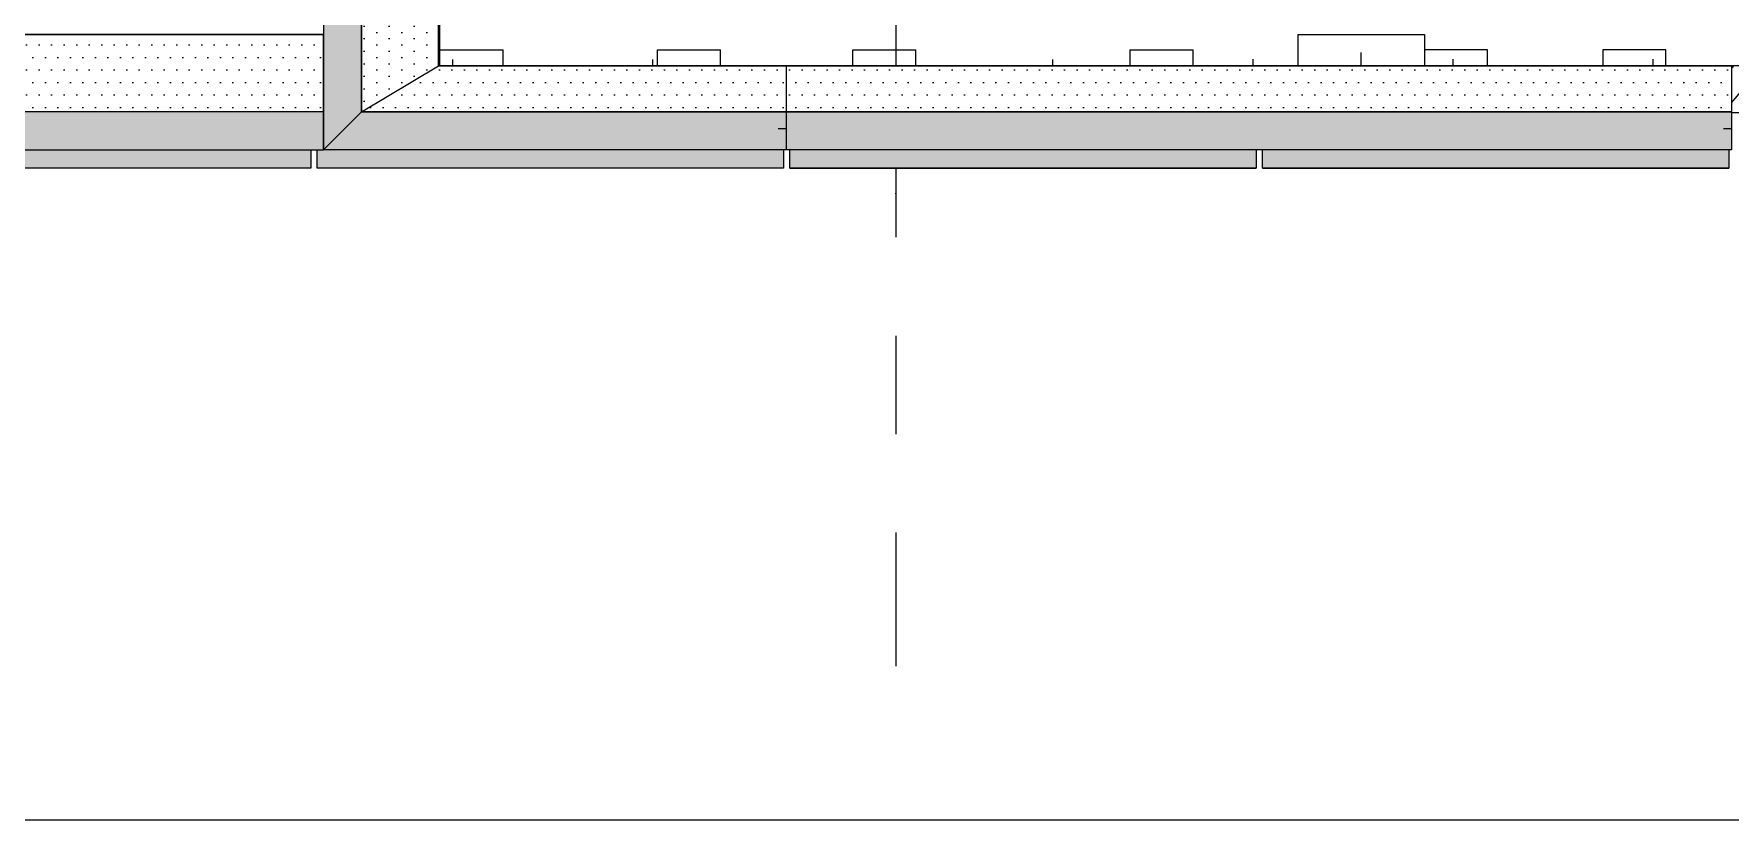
# Model space of a CAD drawing. Header units: millimetres. Extents: x 652937 to 1670132, y 1473552 to 2851037.
# Drawn here: x 707492 to 712875, y 1474709 to 1477204 of the extents above; entities that cross this region are included whole.
import ezdxf
from ezdxf.enums import TextEntityAlignment as Align

# ---------------------------------------------------------------- set-up
doc = ezdxf.new("R2010")
doc.units = ezdxf.units.MM
doc.set_wipeout_variables(frame=1)
doc.linetypes.add('HIDDEN', pattern=[0.375, 0.25, -0.125])
doc.linetypes.add('TA_GL_005.00000', pattern=[13.75, 5, -1.25, 1.25, -1.25, 5])
for name, color, linetype in [('000 - 0_SYM_DWG_GRID-BUBBLE_MAIN_COLOR_1', 7, 'Continuous'), ('000 - 0_SYM_DWG_GRIDLINE_MAIN_COLOR_251', 7, 'Continuous'), ('000 - CONCRETE_COL_HATCH_', 7, 'Continuous'), ('000 - CONCRETE_COL_MAIN_COLOR_1', 7, 'Continuous'), ('000 - CONCRETE_COL_WIPEOUT_', 7, 'Continuous'), ('000 - CONCRETE_WALL_MAIN_COLOR_4', 7, 'Continuous'), ('000 - EXISTING_PRECAST_MAIN_COLOR_1', 7, 'Continuous'), ('010 - ASPG_FLASHING_HATCH_', 7, 'Continuous'), ('010 - ASPG_FLASHING_MAIN_COLOR_2', 7, 'Continuous'), ('010 - ASPG_FLASHING_MAIN_COLOR_4', 7, 'Continuous'), ('010 - ASPG_FLASHING_WIPEOUT_', 7, 'Continuous'), ('010 - ASPG_FLASING_WIPEOUT_', 7, 'Continuous'), ('TEXT', 7, 'Continuous')]:
    doc.layers.add(name, color=color, linetype=linetype)
for name, color, linetype, lineweight in [('A-FLOR-E', 7, 'Continuous', 9), ('A-WALL', 7, 'Continuous', 25), ('Part', 7, 'Continuous', 0), ('S-230-A-FLOOR', 7, 'Continuous', 9)]:
    doc.layers.add(name, color=color, linetype=linetype, lineweight=lineweight)
doc.styles.add('Arial', font='arial.ttf')
doc.styles.add('TA', font='', dxfattribs={"height": 4.5})
doc.styles.get('TA').set_extended_font_data('Cordia New')
pattern_1 = [(0, (0, 0), (3.96875, 7.9375), [0, -7.9375])]
pattern_2 = [(0, (0, 0), (19.84375, 39.6875), [0, -39.6875])]

# ---------------------------------------------------------------- blocks, each defined once
blk = doc.blocks.new('A$C0a204f6e')
at = {"layer": 'Defpoints', "color": 7}
blk.add_lwpolyline([(775, 0), (0, 0), (0, 443.999987), (775, 443.999987)], close=True, dxfattribs=at)
blk = doc.blocks.new('C25')
at = {"layer": 'S-230-A-FLOOR', "color": 7}
for p, q in [((0, 0.0686), (0, -0.0686)), ((-0.0686, 0), (0.0686, 0))]:
    blk.add_line(p, q, dxfattribs=at)
at = {"layer": 'S-230-A-FLOOR', "color": 7, "linetype": 'HIDDEN', "ltscale": 5}
blk.add_lwpolyline([(0.125, 0.2), (0.125, -0.2), (-0.125, -0.2), (-0.125, 0.2)], close=True, dxfattribs=at)
blk = doc.blocks.new('*U9146')
at = {"layer": '000 - 0_SYM_DWG_GRIDLINE_MAIN_COLOR_251', "color": 7, "linetype": 'ByBlock', "ltscale": 5}
blk.add_line((30, 0), (-372.23, 0), dxfattribs=at)
at = {"layer": '000 - 0_SYM_DWG_GRIDLINE_MAIN_COLOR_251', "color": 7}
blk.add_point((-342.23, 0), dxfattribs=at)
at = {"color": 7, "style": 'TA', "flags": 1}
blk.add_attdef('LOCATION', (6, -6), '', height=4.5, rotation=270, dxfattribs=at)
at = {"layer": '000 - 0_SYM_DWG_GRID-BUBBLE_MAIN_COLOR_1', "color": 7, "style": 'Arial'}
blk.add_attdef('GRID-HEAD', text='', height=4, rotation=270, dxfattribs=at).set_placement((56.87, 0), align=Align.MIDDLE_CENTER)
blk = doc.blocks.new('W-1-PP18-ST_ENT3_REV02_20260413-040446_PP18_ENT_3_Y_DIMS')
at = {"layer": '000 - 0_SYM_DWG_GRIDLINE_MAIN_COLOR_251', "color": 7, "linetype": 'TA_GL_005.00000', "xscale": 50.00000000000017, "yscale": 50.00000000000017, "zscale": 50.00000000000017, "rotation": 90}
blk.add_blockref('*U9146', (9900, 1155.8), dxfattribs=at)
blk = doc.blocks.new('*U8332')
at = {"color": 7}
blk.add_wipeout([(125, 200), (125, -200), (-125, -200), (-125, 200)], dxfattribs=at).dxf.layer = '000 - CONCRETE_COL_WIPEOUT_'
at = {"layer": '000 - CONCRETE_COL_HATCH_'}
h = blk.add_hatch(dxfattribs=at)
h.set_pattern_fill('AR-CONC', scale=0.05, style=0)
h.paths.add_polyline_path([(-125, -200), (-125, 200), (125, 200), (125, -200)])
at = {"layer": '000 - CONCRETE_COL_MAIN_COLOR_1', "color": 7}
blk.add_lwpolyline([(-125, -200), (-125, 200), (125, 200), (125, -200), (-125, -200)], close=True, dxfattribs=at)
blk = doc.blocks.new('*U8398')
at = {"color": 7}
blk.add_wipeout([(740, 75), (740, -75), (-740, -75), (-740, 75)], dxfattribs=at).dxf.layer = '000 - CONCRETE_COL_WIPEOUT_'
at = {"layer": '000 - CONCRETE_COL_HATCH_'}
h = blk.add_hatch(dxfattribs=at)
h.set_pattern_fill('AR-CONC', scale=0.05, style=0)
h.paths.add_polyline_path([(-740, -75), (-740, 75), (740, 75), (740, -75)])
at = {"layer": '000 - CONCRETE_WALL_MAIN_COLOR_4', "color": 7}
blk.add_lwpolyline([(-740, -75), (-740, 75), (740, 75), (740, -75), (-740, -75)], close=True, dxfattribs=at)
blk = doc.blocks.new('*U8395')
at = {"color": 7}
blk.add_wipeout([(740, 75), (740, -75), (-740, -75), (-740, 75)], dxfattribs=at).dxf.layer = '000 - CONCRETE_COL_WIPEOUT_'
at = {"layer": '000 - CONCRETE_COL_HATCH_'}
h = blk.add_hatch(dxfattribs=at)
h.set_pattern_fill('AR-CONC', scale=0.05, style=0)
h.paths.add_polyline_path([(-740, -75), (-740, 75), (740, 75), (740, -75)])
at = {"layer": '000 - CONCRETE_WALL_MAIN_COLOR_4', "color": 7}
blk.add_lwpolyline([(-740, -75), (-740, 75), (740, 75), (740, -75), (-740, -75)], close=True, dxfattribs=at)
blk = doc.blocks.new('W-1-PP18-ST_ENT3_REV02_20260413-050421_PP18_ENT3_MAIN_PLAN')
at = {"layer": 'A-FLOR-E'}
h = blk.add_hatch(dxfattribs=at)
h.set_pattern_fill('CROSS', scale=50, angle=210.769)
h.set_pattern_definition([(90.0083, (9903.9, -26817.58), (-317.546, 317.454), [158.75, -476.25]), (180.0083, (9983.25, -26738.2), (-317.454, -317.546), [158.75, -476.25])])
h.paths.add_polyline_path([(10552.8, -11720.1), (10552.7, -10920), (11302.5, -10919.9), (11302.6, -11720)], flags=16)
h.paths.add_polyline_path([(18712.4, -10369.2), (18712.7, -10275.1), (20062.2, -10275), (20062.2, -7304.8), (20062.2, 1006.5), (8350.2, 1013.8), (8352.6, -15559), (13097.4, -15549.9), (13097.4, -10370)])
at = {"layer": 'TEXT'}
h = blk.add_hatch(dxfattribs=at)
h.set_pattern_fill('ANSI34', scale=21.831008, angle=305.769)
h.set_pattern_definition([(230.0083, (16484.82, -22407.65), (318.622, -267.277), []), (230.0083, (16387.17, -22416.2), (318.622, -267.277), []), (230.0083, (16289.52, -22424.77), (318.622, -267.277), []), (230.0083, (16191.87, -22433.32), (318.622, -267.277), [])])
h.paths.add_polyline_path([(8351.9, -15550.1), (8350.2, 1004.8), (20060.2, 1006.6), (20061.9, -15548.3)], flags=16)
h.paths.add_polyline_path([(8201.9, -15700.1), (8201.1, 1155.7), (20210.7, 1155.9), (20211.5, -15699.8)])
at = {"layer": '000 - EXISTING_PRECAST_MAIN_COLOR_1', "color": 7, "linetype": 'HIDDEN', "lineweight": 0, "ltscale": 8}
for p, q in [((7843.7, -15500), (7643.7, -15500)), ((7643.7, -15500), (7643.7, -15700)), ((7843.7, -15700), (7843.7, -15500)), ((8453.7, -15500), (8653.7, -15500)), ((8453.7, -15700), (8453.7, -15500)), ((8653.7, -15700), (8653.7, -15500)), ((9143.7, -15500), (9343.7, -15500)), ((9143.7, -15700), (9143.7, -15500)), ((9343.7, -15700), (9343.7, -15500)), ((9763.7, -15500), (9963.7, -15500)), ((9763.7, -15700), (9763.7, -15500)), ((9963.7, -15700), (9963.7, -15500)), ((10643.7, -15500), (10843.7, -15500)), ((10643.7, -15700), (10643.7, -15500)), ((10843.7, -15700), (10843.7, -15500)), ((11777.6, -15500), (11577.6, -15500)), ((11577.6, -15500), (11577.6, -15700)), ((11777.6, -15700), (11777.6, -15500)), ((12343.7, -15500), (12143.7, -15500)), ((12143.7, -15500), (12143.7, -15700)), ((12343.7, -15700), (12343.7, -15500)), ((7768.7, -15585), (7718.7, -15585)), ((7718.7, -15585), (7718.7, -15725)), ((7723.7, -15585), (7723.7, -15725)), ((7768.7, -15585), (7768.7, -15725)), ((8528.7, -15585), (8578.7, -15585)), ((8528.7, -15585), (8528.7, -15725)), ((8533.7, -15725), (8533.7, -15585)), ((8578.7, -15725), (8578.7, -15585)), ((9218.7, -15585), (9268.7, -15585)), ((9218.7, -15585), (9218.7, -15725)), ((9223.7, -15725), (9223.7, -15585)), ((9268.7, -15725), (9268.7, -15585)), ((9838.7, -15585), (9888.7, -15585)), ((9838.7, -15585), (9838.7, -15725)), ((9843.7, -15725), (9843.7, -15585)), ((9888.7, -15725), (9888.7, -15585)), ((10718.7, -15585), (10768.7, -15585)), ((10718.7, -15585), (10718.7, -15725)), ((10723.7, -15725), (10723.7, -15585)), ((10768.7, -15725), (10768.7, -15585)), ((11702.6, -15585), (11652.6, -15585)), ((11652.6, -15585), (11652.6, -15725)), ((11657.6, -15585), (11657.6, -15725)), ((11702.6, -15585), (11702.6, -15725)), ((12268.7, -15585), (12218.7, -15585)), ((12218.7, -15585), (12218.7, -15725)), ((12223.7, -15585), (12223.7, -15725)), ((12268.7, -15585), (12268.7, -15725)), ((7643.7, -15700), (7843.7, -15700)), ((8453.7, -15700), (8528.7, -15700)), ((8528.7, -15700), (8578.7, -15700)), ((8578.7, -15700), (8653.7, -15700)), ((9143.7, -15700), (9218.7, -15700)), ((9218.7, -15700), (9268.7, -15700)), ((9268.7, -15700), (9343.7, -15700)), ((9763.7, -15700), (9838.7, -15700)), ((9838.7, -15700), (9888.7, -15700)), ((9888.7, -15700), (9963.7, -15700)), ((10643.7, -15700), (10718.7, -15700)), ((10718.7, -15700), (10768.7, -15700)), ((10768.7, -15700), (10843.7, -15700)), ((11577.6, -15700), (11777.6, -15700)), ((12143.7, -15700), (12343.7, -15700)), ((7643.7, -15735), (7643.7, -15725)), ((7643.7, -15725), (7843.7, -15725)), ((7643.7, -15735), (7843.7, -15735)), ((7768.7, -15725), (7718.7, -15725)), ((7843.7, -15735), (7843.7, -15725)), ((8063.7, -15725), (9543.7, -15725)), ((8063.7, -15875), (8063.7, -15725)), ((8453.7, -15725), (8453.7, -15725)), ((8453.7, -15735), (8453.7, -15725)), ((8453.7, -15725), (8653.7, -15725)), ((8453.7, -15735), (8653.7, -15735)), ((8528.7, -15725), (8578.7, -15725)), ((8653.7, -15725), (8653.7, -15725)), ((8653.7, -15735), (8653.7, -15725)), ((9143.7, -15725), (9143.7, -15725)), ((9143.7, -15735), (9143.7, -15725)), ((9143.7, -15725), (9343.7, -15725)), ((9143.7, -15735), (9343.7, -15735)), ((9218.7, -15725), (9268.7, -15725)), ((9343.7, -15725), (9343.7, -15725)), ((9343.7, -15735), (9343.7, -15725)), ((9543.7, -15725), (9543.7, -15875)), ((9563.7, -15725), (11043.7, -15725)), ((9563.7, -15725), (9563.7, -15875)), ((9763.7, -15735), (9763.7, -15725)), ((9763.7, -15725), (9963.7, -15725)), ((9763.7, -15735), (9963.7, -15735)), ((9838.7, -15725), (9888.7, -15725)), ((9963.7, -15735), (9963.7, -15725)), ((10643.7, -15735), (10643.7, -15725)), ((10643.7, -15725), (10843.7, -15725)), ((10643.7, -15735), (10843.7, -15735)), ((10718.7, -15725), (10768.7, -15725)), ((10843.7, -15735), (10843.7, -15725)), ((11043.7, -15725), (11043.7, -15875)), ((11063.7, -15725), (12543.7, -15725)), ((11063.7, -15725), (11063.7, -15875)), ((11577.6, -15735), (11577.6, -15725)), ((11577.6, -15725), (11777.6, -15725)), ((11577.6, -15735), (11777.6, -15735)), ((11702.6, -15725), (11652.6, -15725)), ((11777.6, -15735), (11777.6, -15725)), ((12143.7, -15735), (12143.7, -15725)), ((12143.7, -15725), (12343.7, -15725)), ((12143.7, -15735), (12343.7, -15735)), ((12268.7, -15725), (12218.7, -15725)), ((12343.7, -15735), (12343.7, -15725)), ((12543.7, -15725), (12543.7, -15875)), ((9543.7, -15875), (8063.7, -15875)), ((9563.7, -15875), (11043.7, -15875)), ((11063.7, -15875), (12543.7, -15875))]:
    blk.add_line(p, q, dxfattribs=at)
at = {"layer": 'A-WALL', "color": 7, "lineweight": 13}
blk.add_lwpolyline([(20062.2, 1006.5), (20062.2, -15549.9), (8352.6, -15549.9), (8350.2, 1004.8)], close=True, dxfattribs=at)
for points in [[(5167.1, -15449.9), (8202.6, -15449.1)], [(11602.5, -15699.9), (8327.6, -15699.9)]]:
    blk.add_lwpolyline(points, dxfattribs=at)
at = {"layer": 'A-WALL', "color": 7, "linetype": 'HIDDEN', "lineweight": 13, "ltscale": 8}
for points in [[(8202.5, -15699.9), (5167.4, -15700)], [(15283.8, -15699.9), (11602.5, -15699.9)]]:
    blk.add_lwpolyline(points, dxfattribs=at)
at = {"layer": 'Part', "color": 7, "linetype": 'HIDDEN', "lineweight": 0, "ltscale": 8}
blk.add_lwpolyline([(8043.7, -15875), (6563.7, -15875), (6563.7, -15725), (8043.7, -15725)], close=True, dxfattribs=at)
at = {"color": 7}
blk.add_blockref('W-1-PP18-ST_ENT3_REV02_20260413-040446_PP18_ENT_3_Y_DIMS', (0, 0), dxfattribs=at)
at = {"layer": 'S-230-A-FLOOR', "color": 7}
for p, xscale, yscale, zscale, rotation in [((8327.6, -15499.9), 999.9999999999976, 999.9999999999976, 999.9999999999976, 0.008308034234931906), ((11377.6, -15576.1), 999.9999999999999, 999.9999999999999, 999.9999999999999, 90.00830800784766)]:
    blk.add_blockref('C25', p, dxfattribs=dict(at, xscale=xscale, yscale=yscale, zscale=zscale, rotation=rotation))
at = {"color": 7}
for name, p in [('*U8332', (8327.6, -15499.9)), ('*U8398', (11803.7, -15800))]:
    blk.add_blockref(name, p, dxfattribs=at)
blk.add_blockref('*U8398', (10303.7, -15800), dxfattribs=at)
blk.add_blockref('*U8395', (8803.7, -15800), dxfattribs=at)
blk.add_blockref('*U8395', (7303.7, -15800), dxfattribs=at)
blk = doc.blocks.new('*U9131')
at = {"color": 7}
blk.add_wipeout([(0, -52), (1748, -52), (1602, -296), (0, -296)], dxfattribs=at).dxf.layer = '010 - ASPG_FLASHING_WIPEOUT_'
at = {"layer": '010 - ASPG_FLASHING_HATCH_'}
h = blk.add_hatch(dxfattribs=at)
h.set_pattern_fill('DOTS', scale=0.5)
h.set_pattern_definition(pattern_2)
h.paths.add_polyline_path([(0, -52), (1748, -52), (1602, -296), (0, -296)])
at = {"layer": '010 - ASPG_FLASHING_MAIN_COLOR_2', "color": 7}
blk.add_lwpolyline([(0, -52), (1748, -52), (1602, -296), (0, -296)], close=True, dxfattribs=at)
at = {"color": 7}
blk.add_wipeout([(0, 69.3), (1869.3, 69.3), (1748, -52), (0, -52)], dxfattribs=at).dxf.layer = '010 - ASPG_FLASING_WIPEOUT_'
at = {"layer": '010 - ASPG_FLASHING_HATCH_'}
h = blk.add_hatch(dxfattribs=at)
h.set_pattern_fill('DOTS', scale=0.1)
h.set_pattern_definition(pattern_1)
h.paths.add_polyline_path([(0, 69.3), (1869.3, 69.3), (1748, -52), (0, -52)])
at = {"layer": '010 - ASPG_FLASHING_MAIN_COLOR_4', "color": 7}
blk.add_lwpolyline([(0, 69.3), (1869.3, 69.3), (1748, -52), (0, -52)], close=True, dxfattribs=at)
at = {"layer": 'Defpoints', "color": 7}
blk.add_line((0, 2), (25, 2), dxfattribs=at)
blk.add_line((0, 2), (25, 2), dxfattribs=at)
blk = doc.blocks.new('*U9128')
at = {"color": 7}
blk.add_wipeout([(0, -52), (3293.7, -52), (3293.7, -296), (0, -296)], dxfattribs=at).dxf.layer = '010 - ASPG_FLASHING_WIPEOUT_'
at = {"layer": '010 - ASPG_FLASHING_HATCH_'}
h = blk.add_hatch(dxfattribs=at)
h.set_pattern_fill('DOTS', scale=0.5)
h.set_pattern_definition(pattern_2)
h.paths.add_polyline_path([(0, -52), (3293.7, -52), (3293.7, -296), (0, -296)])
at = {"layer": '010 - ASPG_FLASHING_MAIN_COLOR_2', "color": 7}
blk.add_lwpolyline([(0, -52), (3293.7, -52), (3293.7, -296), (0, -296)], close=True, dxfattribs=at)
at = {"color": 7}
blk.add_wipeout([(0, 69.3), (3293.7, 69.3), (3293.7, -52), (0, -52)], dxfattribs=at).dxf.layer = '010 - ASPG_FLASING_WIPEOUT_'
at = {"layer": '010 - ASPG_FLASHING_HATCH_'}
h = blk.add_hatch(dxfattribs=at)
h.set_pattern_fill('DOTS', scale=0.1)
h.set_pattern_definition(pattern_1)
h.paths.add_polyline_path([(0, 69.3), (3293.7, 69.3), (3293.7, -52), (0, -52)])
at = {"layer": '010 - ASPG_FLASHING_MAIN_COLOR_4', "color": 7}
blk.add_lwpolyline([(0, 69.3), (3293.7, 69.3), (3293.7, -52), (0, -52)], close=True, dxfattribs=at)
at = {"layer": 'Defpoints', "color": 7}
blk.add_line((0, 2), (25, 2), dxfattribs=at)
blk.add_line((0, 2), (25, 2), dxfattribs=at)
blk = doc.blocks.new('*U9129')
at = {"color": 7}
blk.add_wipeout([(0, -52), (3000, -52), (3000, -198), (0, -198)], dxfattribs=at).dxf.layer = '010 - ASPG_FLASHING_WIPEOUT_'
at = {"layer": '010 - ASPG_FLASHING_HATCH_'}
h = blk.add_hatch(dxfattribs=at)
h.set_pattern_fill('DOTS', scale=0.5)
h.set_pattern_definition(pattern_2)
h.paths.add_polyline_path([(0, -52), (3000, -52), (3000, -198), (0, -198)])
at = {"layer": '010 - ASPG_FLASHING_MAIN_COLOR_2', "color": 7}
blk.add_lwpolyline([(0, -52), (3000, -52), (3000, -198), (0, -198)], close=True, dxfattribs=at)
at = {"color": 7}
blk.add_wipeout([(0, 69.3), (3000, 69.3), (3000, -52), (0, -52)], dxfattribs=at).dxf.layer = '010 - ASPG_FLASING_WIPEOUT_'
at = {"layer": '010 - ASPG_FLASHING_HATCH_'}
h = blk.add_hatch(dxfattribs=at)
h.set_pattern_fill('DOTS', scale=0.1)
h.set_pattern_definition(pattern_1)
h.paths.add_polyline_path([(0, 69.3), (3000, 69.3), (3000, -52), (0, -52)])
at = {"layer": '010 - ASPG_FLASHING_MAIN_COLOR_4', "color": 7}
blk.add_lwpolyline([(0, 69.3), (3000, 69.3), (3000, -52), (0, -52)], close=True, dxfattribs=at)
at = {"layer": 'Defpoints', "color": 7}
blk.add_line((0, 2), (25, 2), dxfattribs=at)
blk.add_line((0, 2), (25, 2), dxfattribs=at)
blk = doc.blocks.new('*U9130')
at = {"color": 7}
blk.add_wipeout([(0, -52), (1347, -52), (1103, -198), (0, -198)], dxfattribs=at).dxf.layer = '010 - ASPG_FLASHING_WIPEOUT_'
at = {"layer": '010 - ASPG_FLASHING_HATCH_'}
h = blk.add_hatch(dxfattribs=at)
h.set_pattern_fill('DOTS', scale=0.5)
h.set_pattern_definition(pattern_2)
h.paths.add_polyline_path([(0, -52), (1347, -52), (1103, -198), (0, -198)])
at = {"layer": '010 - ASPG_FLASHING_MAIN_COLOR_2', "color": 7}
blk.add_lwpolyline([(0, -52), (1347, -52), (1103, -198), (0, -198)], close=True, dxfattribs=at)
at = {"color": 7}
blk.add_wipeout([(0, 69.3), (1468.3, 69.3), (1347, -52), (0, -52)], dxfattribs=at).dxf.layer = '010 - ASPG_FLASING_WIPEOUT_'
at = {"layer": '010 - ASPG_FLASHING_HATCH_'}
h = blk.add_hatch(dxfattribs=at)
h.set_pattern_fill('DOTS', scale=0.1)
h.set_pattern_definition(pattern_1)
h.paths.add_polyline_path([(0, 69.3), (1468.3, 69.3), (1347, -52), (0, -52)])
at = {"layer": '010 - ASPG_FLASHING_MAIN_COLOR_4', "color": 7}
blk.add_lwpolyline([(0, 69.3), (1468.3, 69.3), (1347, -52), (0, -52)], close=True, dxfattribs=at)
at = {"layer": 'Defpoints', "color": 7}
blk.add_line((0, 2), (25, 2), dxfattribs=at)
blk.add_line((0, 2), (25, 2), dxfattribs=at)
blk = doc.blocks.new('W-1-PP18-ST_ENT3_REV02_20260618-221618_LOPF_FLASHING')
at = {"color": 7, "xscale": -1, "rotation": 180}
blk.add_blockref('*U9128', (4923.5, -15698.8), dxfattribs=at)
at = {"color": 7, "rotation": 180}
blk.add_blockref('*U9129', (12685.5, -15698.8), dxfattribs=at)
at = {"color": 7, "xscale": -1.000000000000001, "rotation": 90}
blk.add_blockref('*U9131', (8286.5, -13898.8), dxfattribs=at)
at = {"color": 7, "rotation": 180}
blk.add_blockref('*U9130', (9685.5, -15698.8), dxfattribs=at)

msp = doc.modelspace()

# ---------------------------------------------------------------- block references
at = {"color": 7, "xscale": 50, "yscale": 50, "zscale": 50}
msp.add_blockref('A$C0a204f6e', (687488.3516, 1474708.7713), dxfattribs=at)

# ---------------------------------------------------------------- next in the draw order: block references
at = {"color": 7}
msp.add_blockref('W-1-PP18-ST_ENT3_REV02_20260413-050421_PP18_ENT3_MAIN_PLAN', (700327.4222, 1492652.7123), dxfattribs=at)

# ---------------------------------------------------------------- next in the draw order: block references
msp.add_blockref('W-1-PP18-ST_ENT3_REV02_20260618-221618_LOPF_FLASHING', (700193.9006, 1492603.5552), dxfattribs=at)

doc.saveas('drawing.dxf')
